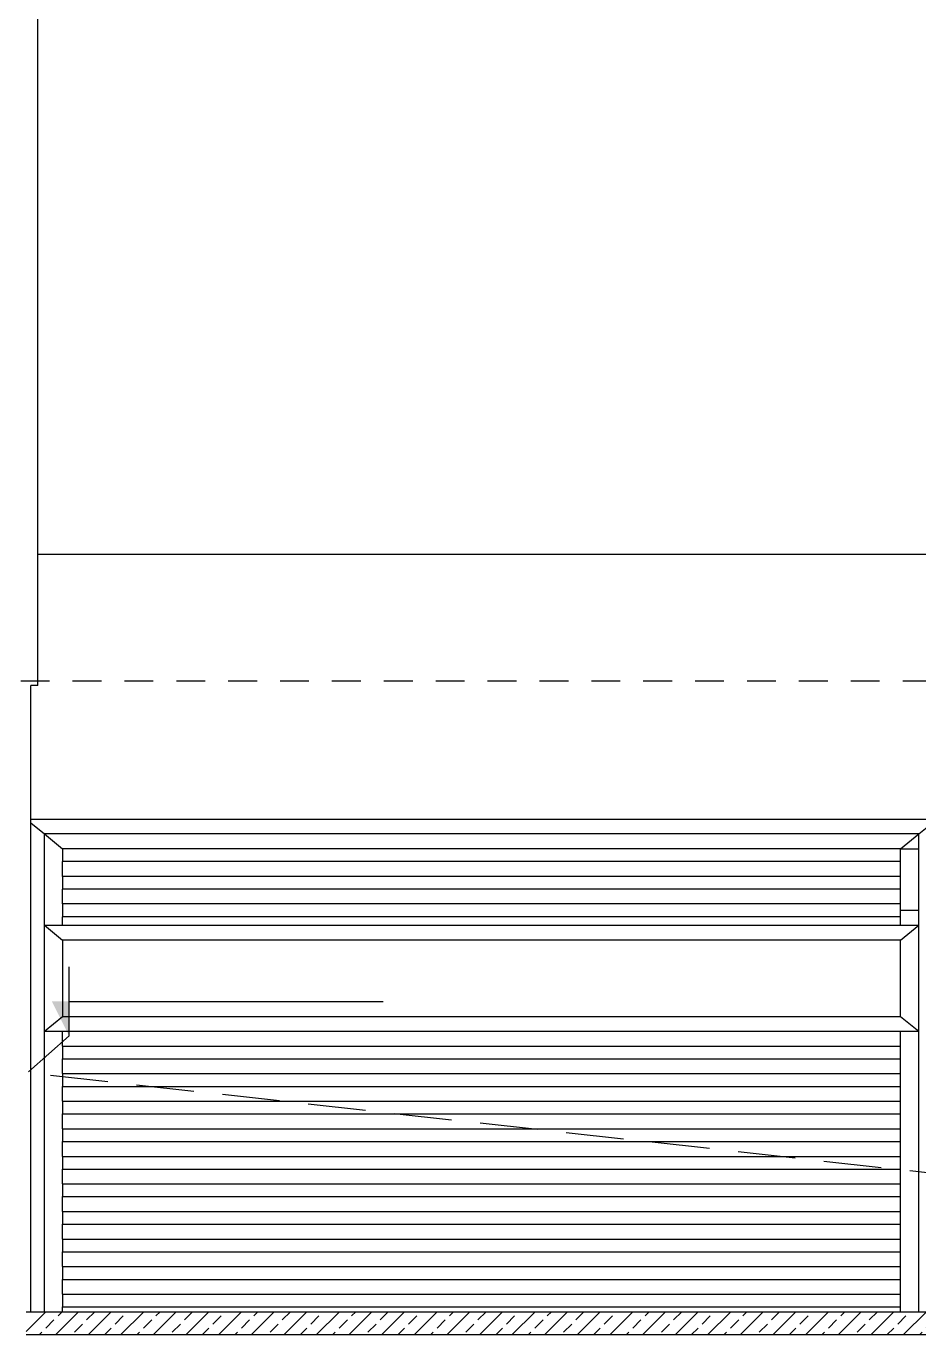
# Model space of a CAD drawing. Header units: metres. Extents: x -220 to 294, y -29 to 18.
# Drawn here: x 8.97 to 12.84, y -7.74 to -2.06 of the extents above; entities that cross this region are included whole.
import ezdxf

# ---------------------------------------------------------------- set-up
doc = ezdxf.new("R2010")
doc.units = ezdxf.units.M
doc.header["$MEASUREMENT"] = 0
doc.linetypes.add('DASHED2', pattern=[0.375, 0.25, -0.125])
doc.linetypes.add('DASHED4', pattern=[0.1875, 0.125, -0.0625])
for name, color, linetype in [('Cizgi', 7, 'Continuous'), ('Kesit_Kot', 7, 'Continuous'), ('Rota', 7, 'Continuous'), ('Tarama', 7, 'Continuous')]:
    doc.layers.add(name, color=color, linetype=linetype)

msp = doc.modelspace()

# ---------------------------------------------------------------- hatches: boundary and pattern name
at = {"layer": 'Kesit_Kot', "linetype": 'Continuous', "lineweight": -3}
msp.add_hatch(color=216, dxfattribs=at).paths.add_polyline_path([(9.1522, -6.4402), (9.0772, -6.2902), (9.1522, -6.2902)])
at = {"layer": 'Tarama', "linetype": 'Continuous', "lineweight": -3}
h = msp.add_hatch(dxfattribs=at)
h.set_pattern_fill('ANSI33', color=58, scale=0.4, style=0)
h.paths.add_polyline_path([(13.1693, -7.7365), (8.9658, -7.7365), (8.9658, -7.6365), (13.1693, -7.6365)])

# ---------------------------------------------------------------- linework, layer by layer
at = {"layer": 'Cizgi', "color": 241, "linetype": 'Continuous', "lineweight": -3}
for points in [[(9.0158, -4.92), (9.0158, -2.02)], [(9.0158, -4.92), (8.9858, -4.92)], [(8.9858, -5.4995), (8.9858, -4.92)], [(8.9858, -5.5158), (8.9858, -5.4995)], [(8.9858, -6.4536), (8.9858, -5.5158)], [(8.9858, -7.6365), (8.9858, -6.4536)]]:
    msp.add_lwpolyline(points, dxfattribs=at)
at = {"layer": 'Cizgi', "color": 118, "linetype": 'Continuous', "lineweight": -3}
msp.add_lwpolyline([(9.0158, -4.35), (13.2043, -4.35)], dxfattribs=at)
at = {"layer": 'Cizgi', "color": 73, "linetype": 'DASHED4', "lineweight": -3}
msp.add_lwpolyline([(-5.233, -4.9), (13.4543, -4.9)], dxfattribs=at)
at = {"layer": 'Cizgi', "color": 98, "linetype": 'Continuous', "lineweight": -3}
for points in [[(8.9858, -5.4995), (12.9158, -5.4995)], [(12.8368, -5.5639), (12.9158, -5.4995)], [(8.9858, -5.5158), (9.0448, -5.5639)], [(9.0448, -5.5639), (9.1238, -5.6283)], [(12.8368, -5.5639), (9.0448, -5.5639)], [(9.0448, -5.9595), (9.0448, -5.5639)], [(12.7578, -5.6283), (12.8368, -5.5639)], [(12.8368, -5.6283), (12.8368, -5.5639)], [(12.7578, -5.6283), (9.1238, -5.6283)], [(9.1238, -5.6283), (9.1238, -5.6835)], [(12.7578, -5.6283), (12.8368, -5.6283)], [(12.7578, -5.6835), (12.7578, -5.6283)], [(12.8368, -5.8951), (12.8368, -5.6283)], [(9.1238, -5.7479), (9.1238, -5.6835)], [(12.7578, -5.6835), (9.1238, -5.6835)], [(12.7578, -5.7479), (12.7578, -5.6835)], [(12.7578, -5.7479), (9.1238, -5.7479)], [(9.1238, -5.7479), (9.1238, -5.8031)], [(12.7578, -5.8031), (12.7578, -5.7479)], [(9.1238, -5.8675), (9.1238, -5.8031)], [(12.7578, -5.8031), (9.1238, -5.8031)], [(12.7578, -5.8675), (12.7578, -5.8031)], [(12.7578, -5.8675), (9.1238, -5.8675)], [(9.1238, -5.8675), (9.1238, -5.9227)], [(12.7578, -5.8951), (12.7578, -5.8675)], [(12.7578, -5.8951), (12.8368, -5.8951)], [(12.7578, -5.9227), (12.7578, -5.8951)], [(12.8368, -5.9595), (12.8368, -5.8951)], [(9.0448, -5.9595), (9.1238, -6.0239)], [(9.0448, -5.9595), (9.1238, -5.9595)], [(9.0448, -6.4195), (9.0448, -5.9595)], [(9.1238, -5.9595), (9.1238, -5.9227)], [(12.7578, -5.9227), (9.1238, -5.9227)], [(9.1238, -5.9595), (12.7578, -5.9595)], [(12.7578, -5.9595), (12.7578, -5.9227)], [(12.7578, -5.9595), (12.8368, -5.9595)], [(12.7578, -6.0239), (12.8368, -5.9595)], [(12.8368, -6.4195), (12.8368, -5.9595)], [(12.7578, -6.0239), (9.1238, -6.0239)], [(9.1238, -6.0239), (9.1238, -6.3551)], [(12.7578, -6.3551), (12.7578, -6.0239)], [(9.0448, -6.4195), (9.1238, -6.3551)], [(9.1238, -6.3551), (12.7578, -6.3551)], [(12.7578, -6.3551), (12.8368, -6.4195)], [(9.0448, -6.4621), (9.0448, -6.4195)], [(9.0448, -6.4195), (9.1238, -6.4195)], [(9.0448, -7.6365), (9.0448, -6.4621)], [(9.1238, -6.4735), (9.1238, -6.4195)], [(9.1238, -6.4195), (12.7578, -6.4195)], [(12.7578, -6.4839), (12.7578, -6.4195)], [(12.7578, -6.4195), (12.8368, -6.4195)], [(12.8368, -7.0102), (12.8368, -6.4195)], [(9.1238, -6.4839), (9.1238, -6.4735)], [(9.1238, -6.4839), (9.1959, -6.4839)], [(9.1238, -6.4839), (9.1238, -6.5391)], [(9.1959, -6.4839), (12.7578, -6.4839)], [(12.7578, -6.5391), (12.7578, -6.4839)], [(9.1238, -6.6035), (9.1238, -6.5391)], [(9.1238, -6.5391), (9.5778, -6.5391)], [(9.5778, -6.5391), (12.7578, -6.5391)], [(12.7578, -6.6035), (12.7578, -6.5391)], [(9.1238, -6.6035), (10.0234, -6.6035)], [(9.1238, -6.6035), (9.1238, -6.6587)], [(10.0234, -6.6035), (12.7578, -6.6035)], [(12.7578, -6.6587), (12.7578, -6.6035)], [(9.1238, -6.7231), (9.1238, -6.6587)], [(9.1238, -6.6587), (10.4053, -6.6587)], [(10.4053, -6.6587), (12.7578, -6.6587)], [(12.7578, -6.7231), (12.7578, -6.6587)], [(9.1238, -6.7231), (10.8508, -6.7231)], [(9.1238, -6.7231), (9.1238, -6.7783)], [(10.8508, -6.7231), (12.7578, -6.7231)], [(12.7578, -6.7783), (12.7578, -6.7231)], [(9.1238, -6.8427), (9.1238, -6.7783)], [(9.1238, -6.7783), (11.2328, -6.7783)], [(11.2328, -6.7783), (12.7578, -6.7783)], [(12.7578, -6.8427), (12.7578, -6.7783)], [(9.1238, -6.8427), (11.6783, -6.8427)], [(9.1238, -6.8427), (9.1238, -6.8979)], [(11.6783, -6.8427), (12.7578, -6.8427)], [(12.7578, -6.8979), (12.7578, -6.8427)], [(9.1238, -6.9623), (9.1238, -6.8979)], [(9.1238, -6.8979), (12.0602, -6.8979)], [(12.0602, -6.8979), (12.7578, -6.8979)], [(12.7578, -6.9623), (12.7578, -6.8979)], [(9.1238, -6.9623), (12.5058, -6.9623)], [(9.1238, -6.9623), (9.1238, -7.0175)], [(12.5058, -6.9623), (12.7578, -6.9623)], [(12.7578, -6.9988), (12.7578, -6.9623)], [(9.1238, -7.0819), (9.1238, -7.0175)], [(9.1238, -7.0175), (12.7578, -7.0175)], [(12.7578, -7.0175), (12.7578, -6.9988)], [(12.7578, -7.0819), (12.7578, -7.0175)], [(12.8368, -7.6365), (12.8368, -7.0102)], [(9.1238, -7.0819), (12.7578, -7.0819)], [(9.1238, -7.0819), (9.1238, -7.1371)], [(12.7578, -7.1371), (12.7578, -7.0819)], [(9.1238, -7.2015), (9.1238, -7.1371)], [(9.1238, -7.1371), (12.7578, -7.1371)], [(12.7578, -7.2015), (12.7578, -7.1371)], [(9.1238, -7.2015), (12.7578, -7.2015)], [(9.1238, -7.2015), (9.1238, -7.2567)], [(12.7578, -7.2567), (12.7578, -7.2015)], [(9.1238, -7.3211), (9.1238, -7.2567)], [(9.1238, -7.2567), (12.7578, -7.2567)], [(12.7578, -7.3211), (12.7578, -7.2567)], [(9.1238, -7.3211), (12.7578, -7.3211)], [(9.1238, -7.3211), (9.1238, -7.3763)], [(12.7578, -7.3763), (12.7578, -7.3211)], [(9.1238, -7.4407), (9.1238, -7.3763)], [(9.1238, -7.3763), (12.7578, -7.3763)], [(12.7578, -7.4407), (12.7578, -7.3763)], [(9.1238, -7.4407), (12.7578, -7.4407)], [(9.1238, -7.4407), (9.1238, -7.4959)], [(12.7578, -7.4959), (12.7578, -7.4407)], [(9.1238, -7.5603), (9.1238, -7.4959)], [(9.1238, -7.4959), (12.7578, -7.4959)], [(12.7578, -7.5603), (12.7578, -7.4959)], [(9.1238, -7.5603), (12.7578, -7.5603)], [(9.1238, -7.5603), (9.1238, -7.6155)], [(12.7578, -7.6155), (12.7578, -7.5603)], [(9.1238, -7.6365), (9.1238, -7.6155)], [(9.1238, -7.6155), (12.7578, -7.6155)], [(12.7578, -7.6365), (12.7578, -7.6155)]]:
    msp.add_lwpolyline(points, dxfattribs=at)
at = {"layer": 'Cizgi', "color": 7, "linetype": 'Continuous', "lineweight": -3}
for points in [[(8.9658, -7.6365), (8.9858, -7.6365)], [(8.9858, -7.6365), (9.0448, -7.6365)], [(9.0448, -7.6365), (9.1238, -7.6365)], [(9.1238, -7.6365), (12.7578, -7.6365)], [(12.7578, -7.6365), (12.8368, -7.6365)], [(12.8368, -7.6365), (12.9158, -7.6365)], [(13.1693, -7.7365), (8.9658, -7.7365)]]:
    msp.add_lwpolyline(points, dxfattribs=at)
at = {"layer": 'Kesit_Kot', "color": 216, "linetype": 'Continuous', "lineweight": -3}
for points in [[(9.1522, -6.2902), (9.1522, -6.1402)], [(9.1522, -6.2902), (10.5145, -6.2902)], [(9.1522, -6.4402), (9.1522, -6.2902)], [(9.1522, -6.4402), (8.9754, -6.5955)]]:
    msp.add_lwpolyline(points, dxfattribs=at)
at = {"layer": 'Rota', "color": 95, "linetype": 'DASHED2', "lineweight": -3}
msp.add_lwpolyline([(13.4194, -7.0944), (8.9658, -6.6)], dxfattribs=at)

doc.saveas('drawing.dxf')
